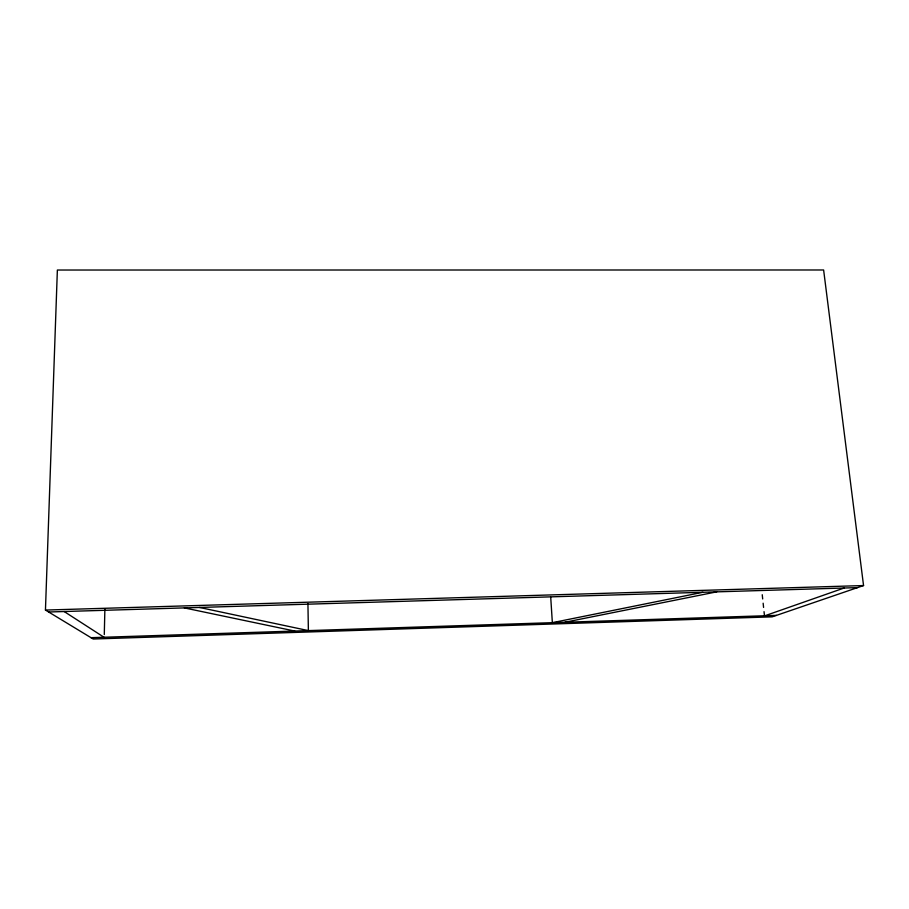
<?xml version="1.0" encoding="UTF-8"?>
<svg xmlns="http://www.w3.org/2000/svg" width="909" height="909" viewBox="0 0 909 909"><rect width="100%" height="100%" fill="white"/><g stroke="black" fill="none" stroke-linecap="round" stroke-linejoin="round"><path stroke-width="1.36" d="M104.285 634.55L104.887 608.996M45.45 610.064L57.369 270.03L823.622 269.984L863.55 585.555L772.15 616.847L93.207 639.016L45.45 610.064L863.55 585.555M844.086 588.021L764.492 615.904L764.037 611.666M702.884 592.282L552.354 622.676L550.718 597.247M564.853 622.267L716.678 591.861M91.002 637.675L776.422 615.382M48.631 611.996L857.528 587.612M184.345 607.905L294.766 631.051M199.514 607.451L308.378 630.607L307.935 603.712M64.164 611.53L104.228 637.391M762.242 594.725L762.685 598.963M763.14 603.201L763.583 607.428"/></g></svg>
